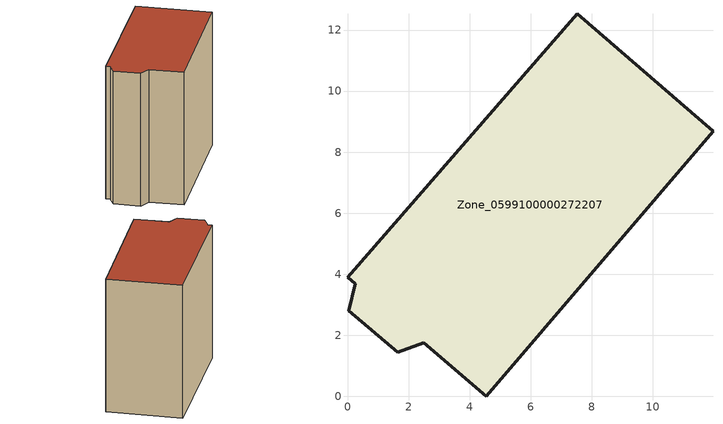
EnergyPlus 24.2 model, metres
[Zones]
Zone_0599100000272207
 floor ground (C_G): 7.52,12.54 11.97,8.69 4.55,0 2.49,1.76 1.64,1.44 0.04,2.81 0.25,3.69 0,3.91 z0
 wall outside (C_F): 0.25,3.69 0.04,2.81 1.64,1.44 2.49,1.76 4.55,0 11.97,8.69 7.52,12.54 0,3.91 0.25,3.69 z0:10.88
 roof outside (C_R): 7.52,12.54 0,3.91 0.25,3.69 0.04,2.81 1.64,1.44 2.49,1.76 4.55,0 11.97,8.69 z10.88
[BUILDING]
Pand.0599100000272207: North Axis=0; Terrain=City; Loads Convergence Tolerance Value=0.04; Temperature Convergence Tolerance Value=0.4; Solar Distribution=FullExterior; Maximum Number of Warmup Days=25; Minimum Number of Warmup Days=1
[Site:Location]
Rotterdam.The.Hague.AP_ZH_NLD Design_Conditions: Latitude=51.96; Longitude=4.45; Time Zone=1; Elevation=-4.5
[SITE:GROUNDTEMPERATURE:BUILDINGSURFACE]
18, 18, 18, 18, 18, 18, 18, 18, 18, 18, 18, 18
[MATERIAL] Thermal Absorptance=0.9; Solar Absorptance=0.7; Visible Absorptance=0.7
Name | Roughness | Thickness | Conductivity | Density | Specific Heat
G.TI.1946 | MediumSmooth | 0.15 | 1 | 540 | 1210
F.TI.1946 | Rough | 0.3 | 0.857143 | 1920 | 840
R.TI.1946 | MediumRough | 0.2 | 0.1 | 1500 | 1000
[CONSTRUCTION]
C_G: G.TI.1946
C_F: F.TI.1946
C_R: R.TI.1946
[ZONE]
Zone_0599100000272207: Type=1; Multiplier=1; Ceiling Height=Autocalculate; Volume=Autocalculate; Floor Area=autocalculate; Part of Total Floor Area=Yes
[ZONEINFILTRATION:DESIGNFLOWRATE]
Infil_Zone_0599100000272207: Zone or ZoneList or Space or SpaceList=Zone_0599100000272207; Schedule=AlwaysOn; Design Flow Rate Calculation Method=Flow/Area; Flow Rate per Floor Area=0.003; Constant Term Coefficient=1; Temperature Term Coefficient=0; Velocity Term Coefficient=0; Velocity Squared Term Coefficient=0
[HVACTEMPLATE:ZONE:IDEALLOADSAIRSYSTEM]
Zone_0599100000272207: Maximum Heating Supply Air Temperature=50; Minimum Cooling Supply Air Temperature=13; Maximum Heating Supply Air Humidity Ratio=0.0156; Minimum Cooling Supply Air Humidity Ratio=0.0077; Heating Limit=NoLimit; Cooling Limit=NoLimit; Dehumidification Control Type=ConstantSensibleHeatRatio; Cooling Sensible Heat Ratio=0.7; Dehumidification Setpoint=60; Humidification Control Type=None; Humidification Setpoint=30; Outdoor Air Method=None; Outdoor Air Flow Rate per Person=0.00944; Outdoor Air Flow Rate per Zone Floor Area=0; Outdoor Air Flow Rate per Zone=0; Demand Controlled Ventilation Type=None; Outdoor Air Economizer Type=NoEconomizer; Heat Recovery Type=None; Sensible Heat Recovery Effectiveness=0.7; Latent Heat Recovery Effectiveness=0.65
[ZONECONTROL:THERMOSTAT]
ThermostatControl_Zone_0599100000272207: Zone or ZoneList=Zone_0599100000272207; Control Type Schedule=DualSetpointControlType; Control 1=Thermostat_Zone_0599100000272207; Temperature Difference Between Cutout And Setpoint=0
[THERMOSTATSETPOINT:DUALSETPOINT]
Thermostat_Zone_0599100000272207: Heating Setpoint Temperature Schedule=HeatingSetpoint_Zone_0599100000272207; Cooling Setpoint Temperature Schedule=CoolingSetpoint_Zone_0599100000272207
[SCHEDULE:COMPACT]
HeatingSetpoint_Zone_0599100000272207: Through: 12/31, For: AllDays, Until: 24:00, 21
CoolingSetpoint_Zone_0599100000272207: Through: 12/31, For: AllDays, Until: 24:00, 24
DualSetpointControlType: Through: 12/31, For: AllDays, Until: 24:00, 4
AlwaysOn: Through: 12/31, For: AllDays, Until: 24:00, 1
